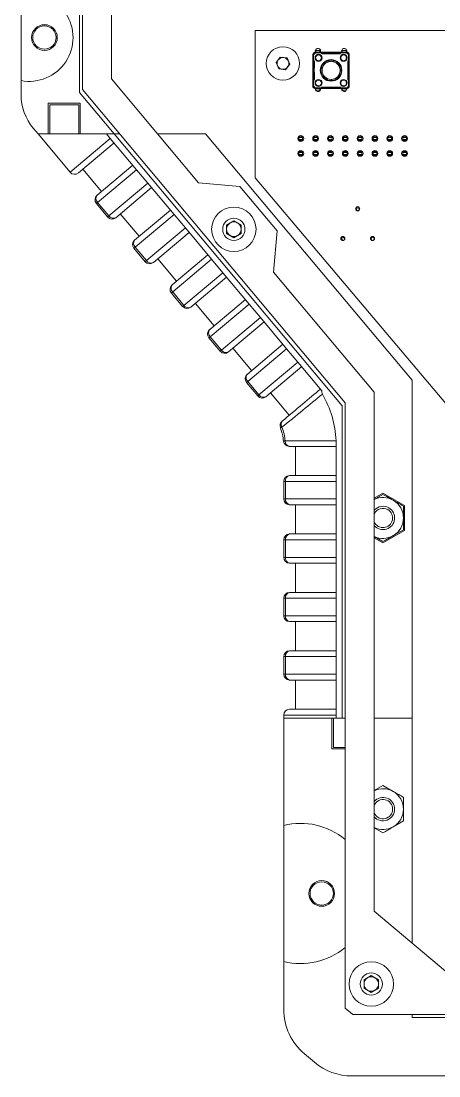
# Model space of a CAD drawing. Header units: millimetres. Extents: x -1 to 210, y -10 to 305.
# Drawn here: x -1.1 to 70.5, y 14 to 194.5 of the extents above; entities that cross this region are included whole.
import ezdxf

# ---------------------------------------------------------------- set-up
doc = ezdxf.new("R2010")
doc.units = ezdxf.units.MM

msp = doc.modelspace()

# ---------------------------------------------------------------- linework, layer by layer
at = {"color": 7, "linetype": 'Continuous', "lineweight": 15}
for p, q in [((8.93, 182.31), (8.93, 248.37)), ((9.43, 248.2), (9.43, 182.81)), ((14.43, 246.38), (14.43, 184.63)), ((-1.07, 184.34), (-1.07, 199.08)), ((39.01, 192.79), (39.01, 167.79)), ((107.64, 192.92), (39.14, 192.92)), ((49.44, 189.69), (49.44, 189.49)), ((50.14, 189.69), (50.14, 189.49)), ((53.94, 189.49), (53.94, 189.69)), ((54.64, 189.69), (54.64, 189.49)), ((42.63, 187.44), (43.34, 188.37)), ((43.34, 188.37), (44.5, 188.22)), ((44.5, 188.22), (44.95, 187.14)), ((48.94, 188.89), (48.94, 183.29)), ((49.04, 188.89), (48.94, 188.89)), ((49.04, 188.59), (49.04, 188.89)), ((49.04, 187.85), (49.04, 188.59)), ((49.04, 184.33), (49.04, 187.85)), ((49.24, 189.09), (49.24, 189.19)), ((54.84, 189.19), (49.24, 189.19)), ((49.24, 189.09), (49.54, 189.09)), ((49.44, 189.49), (50.14, 189.49)), ((49.44, 189.19), (49.44, 189.49)), ((49.44, 189.49), (50.14, 189.49)), ((49.44, 189.49), (49.44, 189.49)), ((49.54, 189.09), (50.28, 189.09)), ((50.14, 189.19), (50.14, 189.49)), ((50.14, 189.49), (50.14, 189.49)), ((53.8, 189.09), (50.28, 189.09)), ((50.54, 188.94), (53.54, 188.94)), ((53.8, 189.09), (54.54, 189.09)), ((54.64, 189.49), (53.94, 189.49)), ((53.94, 189.49), (53.94, 189.19)), ((54.64, 189.49), (53.94, 189.49)), ((53.94, 189.49), (53.94, 189.49)), ((54.54, 189.09), (54.84, 189.09)), ((54.64, 189.49), (54.64, 189.19)), ((54.64, 189.49), (54.64, 189.49)), ((54.84, 189.19), (54.84, 189.09)), ((55.14, 188.89), (55.04, 188.89)), ((55.04, 188.89), (55.04, 188.59)), ((55.04, 188.59), (55.04, 187.85)), ((55.04, 187.85), (55.04, 184.33)), ((55.14, 183.29), (55.14, 188.89)), ((43.08, 186.37), (42.63, 187.44)), ((44.24, 186.21), (43.08, 186.37)), ((44.95, 187.14), (44.24, 186.21)), ((49.16, 185.7), (49.16, 186.47)), ((49.19, 186.54), (49.19, 187.59)), ((54.89, 187.59), (54.89, 186.54)), ((54.91, 186.47), (54.91, 185.7)), ((-1.07, 181.97), (-1.07, 184.34)), ((14.43, 184.63), (29.34, 166.86)), ((49.04, 183.59), (49.04, 184.33)), ((49.19, 184.59), (49.19, 185.64)), ((54.89, 185.64), (54.89, 184.59)), ((55.04, 184.33), (55.04, 183.59)), ((9.43, 182.81), (54.43, 129.18)), ((48.94, 183.29), (49.04, 183.29)), ((49.04, 183.29), (49.04, 183.59)), ((49.24, 182.99), (49.24, 183.09)), ((49.54, 183.09), (49.24, 183.09)), ((49.24, 182.99), (54.84, 182.99)), ((49.34, 182.91), (49.35, 182.99)), ((49.44, 182.99), (49.44, 182.69)), ((50.14, 182.69), (49.44, 182.69)), ((49.44, 182.69), (49.44, 182.68)), ((50.14, 182.68), (49.44, 182.68)), ((49.44, 182.68), (49.44, 182.63)), ((50.28, 183.09), (49.54, 183.09)), ((50.14, 182.69), (50.14, 182.99)), ((50.14, 182.69), (50.14, 182.68)), ((50.14, 182.68), (50.14, 182.63)), ((50.28, 183.09), (53.8, 183.09)), ((53.54, 183.24), (50.54, 183.24)), ((54.54, 183.09), (53.8, 183.09)), ((53.84, 182.91), (53.85, 182.99)), ((53.94, 182.69), (53.94, 182.99)), ((53.94, 182.69), (54.64, 182.69)), ((53.94, 182.68), (53.94, 182.69)), ((53.94, 182.68), (54.64, 182.68)), ((53.94, 182.63), (53.94, 182.68)), ((54.54, 183.09), (54.84, 183.09)), ((54.64, 182.69), (54.64, 182.99)), ((54.64, 182.69), (54.64, 182.68)), ((54.64, 182.68), (54.64, 182.63)), ((54.84, 182.99), (54.84, 183.09)), ((55.04, 183.59), (55.04, 183.29)), ((55.04, 183.29), (55.14, 183.29)), ((14.89, 175.21), (8.93, 182.31)), ((3.58, 180.46), (3.58, 175.21)), ((9.08, 180.46), (3.58, 180.46)), ((3.83, 180.21), (8.83, 180.21)), ((3.83, 175.21), (3.83, 180.21)), ((8.83, 180.21), (8.83, 175.21)), ((9.08, 180.46), (9.08, 175.21)), ((1.83, 175.21), (1.05, 176.14)), ((7.33, 168.66), (1.83, 175.21)), ((1.83, 175.21), (13.58, 175.21)), ((13.58, 175.21), (14.22, 174.45)), ((13.58, 175.21), (14.89, 175.21)), ((14.89, 175.21), (53.93, 128.68)), ((14.89, 175.21), (15.81, 175.21)), ((22.33, 175.21), (30.55, 175.21)), ((65.93, 133.05), (30.55, 175.21)), ((7.33, 168.66), (14.22, 174.45)), ((14.87, 173.68), (8.74, 168.54)), ((14.22, 174.45), (18.72, 169.08)), ((46.53, 174.74), (47.17, 174.74)), ((46.53, 174.74), (46.53, 174.58)), ((46.53, 174.58), (47.17, 174.58)), ((46.53, 174.58), (46.53, 174.26)), ((46.53, 174.26), (47.17, 174.26)), ((46.53, 174.26), (46.53, 174.1)), ((46.53, 174.1), (47.17, 174.1)), ((47.17, 174.58), (47.17, 174.74)), ((47.17, 174.26), (47.17, 174.58)), ((47.17, 174.1), (47.17, 174.26)), ((49.07, 174.74), (49.71, 174.74)), ((49.07, 174.74), (49.07, 174.58)), ((49.07, 174.58), (49.71, 174.58)), ((49.07, 174.58), (49.07, 174.26)), ((49.07, 174.26), (49.71, 174.26)), ((49.07, 174.26), (49.07, 174.1)), ((49.07, 174.1), (49.71, 174.1)), ((49.71, 174.58), (49.71, 174.74)), ((49.71, 174.26), (49.71, 174.58)), ((49.71, 174.1), (49.71, 174.26)), ((51.61, 174.74), (52.25, 174.74)), ((51.61, 174.74), (51.61, 174.58)), ((52.25, 174.74), (51.61, 174.74)), ((51.61, 174.74), (51.61, 174.74)), ((51.61, 174.58), (52.25, 174.58)), ((51.61, 174.58), (51.61, 174.26)), ((51.61, 174.26), (52.25, 174.26)), ((51.61, 174.26), (51.61, 174.1)), ((51.61, 174.1), (52.25, 174.1)), ((52.25, 174.58), (52.25, 174.74)), ((52.25, 174.74), (52.25, 174.74)), ((52.25, 174.26), (52.25, 174.58)), ((52.25, 174.1), (52.25, 174.26)), ((54.15, 174.74), (54.79, 174.74)), ((54.15, 174.74), (54.15, 174.58)), ((54.15, 174.58), (54.79, 174.58)), ((54.15, 174.58), (54.15, 174.26)), ((54.15, 174.26), (54.79, 174.26)), ((54.15, 174.26), (54.15, 174.1)), ((54.15, 174.1), (54.79, 174.1)), ((54.79, 174.58), (54.79, 174.74)), ((54.79, 174.26), (54.79, 174.58)), ((54.79, 174.1), (54.79, 174.26)), ((56.69, 174.74), (57.33, 174.74)), ((56.69, 174.74), (56.69, 174.58)), ((56.69, 174.58), (57.33, 174.58)), ((56.69, 174.58), (56.69, 174.26)), ((56.69, 174.26), (57.33, 174.26)), ((56.69, 174.26), (56.69, 174.1)), ((56.69, 174.1), (57.33, 174.1)), ((57.33, 174.58), (57.33, 174.74)), ((57.33, 174.26), (57.33, 174.58)), ((57.33, 174.1), (57.33, 174.26)), ((59.23, 174.74), (59.87, 174.74)), ((59.23, 174.74), (59.23, 174.58)), ((59.23, 174.58), (59.87, 174.58)), ((59.23, 174.58), (59.23, 174.26)), ((59.23, 174.26), (59.87, 174.26)), ((59.23, 174.26), (59.23, 174.1)), ((59.23, 174.1), (59.87, 174.1)), ((59.87, 174.58), (59.87, 174.74)), ((59.87, 174.26), (59.87, 174.58)), ((59.87, 174.1), (59.87, 174.26)), ((61.77, 174.74), (62.41, 174.74)), ((61.77, 174.74), (61.77, 174.58)), ((62.41, 174.74), (61.77, 174.74)), ((61.77, 174.74), (61.77, 174.74)), ((61.77, 174.58), (62.41, 174.58)), ((61.77, 174.58), (61.77, 174.26)), ((61.77, 174.26), (62.41, 174.26)), ((61.77, 174.26), (61.77, 174.1)), ((61.77, 174.1), (62.41, 174.1)), ((62.41, 174.58), (62.41, 174.74)), ((62.41, 174.74), (62.41, 174.74)), ((62.41, 174.26), (62.41, 174.58)), ((62.41, 174.1), (62.41, 174.26)), ((64.31, 174.74), (64.95, 174.74)), ((64.31, 174.74), (64.31, 174.58)), ((64.31, 174.58), (64.95, 174.58)), ((64.31, 174.58), (64.31, 174.26)), ((64.31, 174.26), (64.95, 174.26)), ((64.31, 174.26), (64.31, 174.1)), ((64.31, 174.1), (64.95, 174.1)), ((64.95, 174.58), (64.95, 174.74)), ((64.95, 174.26), (64.95, 174.58)), ((64.95, 174.1), (64.95, 174.26)), ((46.53, 172.2), (47.17, 172.2)), ((46.53, 172.04), (46.53, 172.2)), ((47.17, 172.04), (46.53, 172.04)), ((46.53, 171.72), (46.53, 172.04)), ((46.53, 171.72), (47.17, 171.72)), ((46.53, 171.56), (46.53, 171.72)), ((46.53, 171.56), (47.17, 171.56)), ((47.17, 172.04), (47.17, 172.2)), ((47.17, 171.72), (47.17, 172.04)), ((47.17, 171.56), (47.17, 171.72)), ((49.07, 172.2), (49.71, 172.2)), ((49.07, 172.04), (49.07, 172.2)), ((49.71, 172.2), (49.07, 172.2)), ((49.07, 172.2), (49.07, 172.2)), ((49.71, 172.04), (49.07, 172.04)), ((49.07, 171.72), (49.07, 172.04)), ((49.07, 171.72), (49.71, 171.72)), ((49.07, 171.56), (49.07, 171.72)), ((49.07, 171.56), (49.71, 171.56)), ((49.71, 172.04), (49.71, 172.2)), ((49.71, 172.2), (49.71, 172.2)), ((49.71, 171.72), (49.71, 172.04)), ((49.71, 171.56), (49.71, 171.72)), ((51.61, 172.2), (52.25, 172.2)), ((51.61, 172.04), (51.61, 172.2)), ((52.25, 172.04), (51.61, 172.04)), ((51.61, 171.72), (51.61, 172.04)), ((51.61, 171.72), (52.25, 171.72)), ((51.61, 171.56), (51.61, 171.72)), ((51.61, 171.56), (52.25, 171.56)), ((52.25, 172.04), (52.25, 172.2)), ((52.25, 171.72), (52.25, 172.04)), ((52.25, 171.56), (52.25, 171.72)), ((54.15, 172.2), (54.79, 172.2)), ((54.15, 172.04), (54.15, 172.2)), ((54.79, 172.04), (54.15, 172.04)), ((54.15, 171.72), (54.15, 172.04)), ((54.15, 171.72), (54.79, 171.72)), ((54.15, 171.56), (54.15, 171.72)), ((54.15, 171.56), (54.79, 171.56)), ((54.79, 172.04), (54.79, 172.2)), ((54.79, 171.72), (54.79, 172.04)), ((54.79, 171.56), (54.79, 171.72)), ((56.69, 172.2), (57.33, 172.2)), ((56.69, 172.04), (56.69, 172.2)), ((57.33, 172.04), (56.69, 172.04)), ((56.69, 171.72), (56.69, 172.04)), ((56.69, 171.72), (57.33, 171.72)), ((56.69, 171.56), (56.69, 171.72)), ((56.69, 171.56), (57.33, 171.56)), ((57.33, 172.04), (57.33, 172.2)), ((57.33, 171.72), (57.33, 172.04)), ((57.33, 171.56), (57.33, 171.72)), ((59.23, 172.2), (59.87, 172.2)), ((59.23, 172.04), (59.23, 172.2)), ((59.87, 172.2), (59.23, 172.2)), ((59.23, 172.2), (59.23, 172.2)), ((59.87, 172.04), (59.23, 172.04)), ((59.23, 171.72), (59.23, 172.04)), ((59.23, 171.72), (59.87, 171.72)), ((59.23, 171.56), (59.23, 171.72)), ((59.23, 171.56), (59.87, 171.56)), ((59.87, 172.04), (59.87, 172.2)), ((59.87, 172.2), (59.87, 172.2)), ((59.87, 171.72), (59.87, 172.04)), ((59.87, 171.56), (59.87, 171.72)), ((61.77, 172.2), (62.41, 172.2)), ((61.77, 172.04), (61.77, 172.2)), ((62.41, 172.04), (61.77, 172.04)), ((61.77, 171.72), (61.77, 172.04)), ((61.77, 171.72), (62.41, 171.72)), ((61.77, 171.56), (61.77, 171.72)), ((61.77, 171.56), (62.41, 171.56)), ((62.41, 172.04), (62.41, 172.2)), ((62.41, 171.72), (62.41, 172.04)), ((62.41, 171.56), (62.41, 171.72)), ((64.31, 172.2), (64.95, 172.2)), ((64.31, 172.04), (64.31, 172.2)), ((64.95, 172.04), (64.31, 172.04)), ((64.31, 171.72), (64.31, 172.04)), ((64.31, 171.72), (64.95, 171.72)), ((64.31, 171.56), (64.31, 171.72)), ((64.31, 171.56), (64.95, 171.56)), ((64.95, 172.04), (64.95, 172.2)), ((64.95, 171.72), (64.95, 172.04)), ((64.95, 171.56), (64.95, 171.72)), ((11.95, 164.71), (18.08, 169.85)), ((12.72, 165.35), (9.5, 169.18)), ((18.72, 169.08), (12.05, 163.49)), ((18.72, 169.08), (20.65, 166.78)), ((13.98, 161.19), (20.65, 166.78)), ((20.65, 166.78), (25.15, 161.42)), ((29.34, 166.86), (36.38, 166.24)), ((36.38, 166.24), (42.79, 158.6)), ((39.04, 167.71), (77.04, 122.71)), ((21.29, 166.02), (15.17, 160.88)), ((13.76, 161), (11.83, 163.3)), ((12.05, 163.49), (13.98, 161.19)), ((19.15, 157.69), (15.93, 161.52)), ((18.38, 157.05), (24.51, 162.19)), ((25.15, 161.42), (18.48, 155.83)), ((25.15, 161.42), (27.08, 159.12)), ((20.41, 153.53), (27.08, 159.12)), ((31.58, 153.76), (27.08, 159.12)), ((34.13, 159.61), (35.38, 160.33)), ((34.13, 158.17), (34.13, 159.61)), ((35.38, 160.33), (36.63, 159.61)), ((36.63, 159.61), (36.63, 158.17)), ((27.72, 158.36), (21.59, 153.22)), ((35.38, 157.45), (34.13, 158.17)), ((36.63, 158.17), (35.38, 157.45)), ((42.79, 158.6), (42.18, 151.56)), ((20.18, 153.34), (18.26, 155.64)), ((18.48, 155.83), (20.41, 153.53)), ((25.57, 150.03), (22.36, 153.86)), ((24.81, 149.39), (30.94, 154.53)), ((31.58, 153.76), (24.91, 148.16)), ((31.58, 153.76), (33.51, 151.46)), ((26.84, 145.87), (33.51, 151.46)), ((34.15, 150.7), (28.02, 145.56)), ((38.01, 146.1), (33.51, 151.46)), ((42.18, 151.56), (59.43, 131)), ((24.91, 148.16), (26.84, 145.87)), ((26.61, 145.68), (24.68, 147.98)), ((31.24, 141.73), (37.36, 146.87)), ((32, 142.37), (28.79, 146.2)), ((38.01, 146.1), (31.34, 140.5)), ((38.01, 146.1), (39.93, 143.8)), ((33.26, 138.21), (39.93, 143.8)), ((40.58, 143.04), (34.45, 137.89)), ((44.43, 138.44), (39.93, 143.8)), ((33.04, 138.02), (31.11, 140.32)), ((31.34, 140.5), (33.26, 138.21)), ((37.66, 134.06), (43.79, 139.21)), ((38.43, 134.71), (35.22, 138.54)), ((44.43, 138.44), (37.76, 132.84)), ((44.43, 138.44), (46.36, 136.14)), ((39.69, 130.55), (46.36, 136.14)), ((50.47, 131.25), (46.36, 136.14)), ((47.01, 135.38), (40.88, 130.23)), ((39.47, 130.36), (37.54, 132.66)), ((37.76, 132.84), (39.69, 130.55)), ((65.93, 133.05), (65.93, 75.21)), ((44.86, 127.05), (41.64, 130.88)), ((59.43, 131), (59.43, 42.15)), ((53.93, 128.68), (53.93, 75.21)), ((54.43, 129.18), (54.43, 25.59)), ((45.93, 116.74), (45.93, 121.74)), ((52.9, 122.7), (52.93, 122.55)), ((52.93, 122.55), (52.93, 115.74)), ((43.93, 112.74), (43.93, 115.74)), ((44.22, 115.74), (43.93, 115.74)), ((52.93, 115.74), (44.22, 115.74)), ((44.22, 115.74), (44.22, 112.74)), ((44.93, 116.74), (52.93, 116.74)), ((52.93, 115.74), (52.93, 112.74)), ((60.93, 113.75), (59.43, 112.89)), ((64.63, 111.62), (60.93, 113.75)), ((44.22, 112.74), (43.93, 112.74)), ((44.22, 112.74), (52.93, 112.74)), ((52.93, 105.74), (52.93, 112.74)), ((59.43, 112.66), (60.93, 113.52)), ((52.93, 111.74), (44.93, 111.74)), ((45.93, 106.74), (45.93, 111.74)), ((64.43, 111.5), (64.43, 109.48)), ((64.63, 107.34), (64.63, 111.62)), ((44.93, 106.74), (52.93, 106.74)), ((60.93, 105.21), (64.63, 107.34)), ((64.43, 107.46), (62.68, 106.45)), ((43.93, 102.74), (43.93, 105.74)), ((44.22, 105.74), (43.93, 105.74)), ((52.93, 105.74), (44.22, 105.74)), ((44.22, 105.74), (44.22, 102.74)), ((52.93, 105.74), (52.93, 102.74)), ((59.43, 106.07), (60.93, 105.21)), ((44.22, 102.74), (43.93, 102.74)), ((44.22, 102.74), (52.93, 102.74)), ((52.93, 101.74), (44.93, 101.74)), ((45.93, 96.74), (45.93, 101.74)), ((52.93, 95.74), (52.93, 102.74)), ((43.93, 92.74), (43.93, 95.74)), ((44.22, 95.74), (43.93, 95.74)), ((44.22, 95.74), (44.22, 92.74)), ((52.93, 95.74), (44.22, 95.74)), ((44.93, 96.74), (52.93, 96.74)), ((52.93, 95.74), (52.93, 92.74)), ((44.22, 92.74), (43.93, 92.74)), ((44.22, 92.74), (52.93, 92.74)), ((52.93, 85.74), (52.93, 92.74)), ((52.93, 91.74), (44.93, 91.74)), ((45.93, 86.74), (45.93, 91.74)), ((44.93, 86.74), (52.93, 86.74)), ((43.93, 82.74), (43.93, 85.74)), ((44.22, 85.74), (43.93, 85.74)), ((52.93, 85.74), (44.22, 85.74)), ((44.22, 85.74), (44.22, 82.74)), ((52.93, 85.74), (52.93, 82.74)), ((44.22, 82.74), (43.93, 82.74)), ((44.22, 82.74), (52.93, 82.74)), ((52.93, 81.74), (44.93, 81.74)), ((45.93, 76.74), (45.93, 81.74)), ((52.93, 75.74), (52.93, 82.74)), ((44.93, 76.74), (52.93, 76.74)), ((43.93, 75.21), (43.93, 75.74)), ((52.93, 75.74), (43.93, 75.74)), ((43.93, 56.87), (43.93, 75.21)), ((52.93, 75.21), (43.93, 75.21)), ((52.18, 69.96), (52.18, 75.21)), ((52.43, 70.21), (52.43, 75.21)), ((52.93, 75.74), (52.93, 75.21)), ((53.93, 75.21), (52.93, 75.21)), ((54.43, 75.21), (53.93, 75.21)), ((65.93, 75.21), (59.43, 75.21)), ((65.93, 36.69), (65.93, 75.21)), ((52.18, 69.96), (54.43, 69.96)), ((54.43, 70.21), (52.43, 70.21)), ((59.43, 62.81), (60.93, 63.68)), ((60.93, 63.68), (62.68, 62.67)), ((43.93, 33.55), (43.93, 56.87)), ((60.93, 55.6), (59.43, 56.46)), ((64.43, 57.62), (62.68, 56.61)), ((59.43, 42.15), (72.72, 30.99)), ((43.93, 25.39), (43.93, 33.55)), ((57.68, 30.43), (58.93, 31.15)), ((58.93, 31.15), (60.18, 30.43)), ((57.68, 28.99), (57.68, 30.43)), ((58.93, 28.27), (57.68, 28.99)), ((60.18, 28.99), (58.93, 28.27)), ((60.18, 30.43), (60.18, 28.99)), ((54.43, 25.59), (55.75, 24.48)), ((55.75, 24.48), (153.11, 24.48)), ((65.93, 23.98), (65.93, 24.48)), ((90.63, 23.98), (65.93, 23.98)), ((47.5, 17.73), (49.18, 16.32)), ((55.61, 13.98), (93.93, 13.98))]:
    msp.add_line(p, q, dxfattribs=at)
at = {"color": 7, "linetype": 'Continuous', "lineweight": 15, "flags": 128}
for points in [[(49.4, 189.19), (49.37, 189.24), (49.34, 189.41)], [(53.9, 189.19), (53.87, 189.24), (53.84, 189.41)], [(12.05, 163.49), (12, 163.44), (11.96, 163.41), (11.92, 163.37), (11.89, 163.35), (11.86, 163.33), (11.84, 163.31), (11.83, 163.3), (11.83, 163.3)], [(13.98, 161.19), (13.93, 161.15), (13.89, 161.11), (13.85, 161.08), (13.82, 161.05), (13.79, 161.03), (13.77, 161.01), (13.76, 161), (13.76, 161)], [(18.48, 155.83), (18.43, 155.78), (18.39, 155.75), (18.35, 155.71), (18.31, 155.69), (18.29, 155.66), (18.27, 155.65), (18.26, 155.64), (18.26, 155.64)], [(20.41, 153.53), (20.36, 153.48), (20.31, 153.45), (20.28, 153.41), (20.24, 153.39), (20.22, 153.37), (20.2, 153.35), (20.19, 153.34), (20.18, 153.34)], [(24.91, 148.16), (24.86, 148.12), (24.81, 148.09), (24.77, 148.05), (24.74, 148.03), (24.72, 148), (24.7, 147.99), (24.69, 147.98), (24.68, 147.98)], [(26.84, 145.87), (26.79, 145.82), (26.74, 145.79), (26.7, 145.75), (26.67, 145.73), (26.65, 145.71), (26.63, 145.69), (26.62, 145.68), (26.61, 145.68)], [(31.34, 140.5), (31.29, 140.46), (31.24, 140.42), (31.2, 140.39), (31.17, 140.37), (31.15, 140.34), (31.13, 140.33), (31.12, 140.32), (31.11, 140.32)], [(33.26, 138.21), (33.21, 138.16), (33.17, 138.13), (33.13, 138.09), (33.1, 138.07), (33.07, 138.05), (33.06, 138.03), (33.04, 138.02), (33.04, 138.02)], [(37.76, 132.84), (37.71, 132.8), (37.67, 132.76), (37.63, 132.73), (37.6, 132.7), (37.57, 132.68), (37.55, 132.67), (37.54, 132.66), (37.54, 132.66)], [(39.69, 130.55), (39.64, 130.5), (39.6, 130.47), (39.56, 130.43), (39.53, 130.41), (39.5, 130.39), (39.48, 130.37), (39.47, 130.36), (39.47, 130.36)], [(43.63, 125.02), (43.57, 125), (43.51, 124.98), (43.47, 124.96), (43.43, 124.94), (43.39, 124.93), (43.37, 124.92), (43.36, 124.92), (43.35, 124.92)], [(44.18, 122.67), (44.11, 122.67), (44.05, 122.66), (44, 122.65), (43.96, 122.65), (43.93, 122.65), (43.9, 122.64), (43.89, 122.64), (43.88, 122.64)]]:
    msp.add_lwpolyline(points, dxfattribs=at)
at = {"color": 7, "linetype": 'Continuous', "lineweight": 15}
for centre, radius in [((2.93, 191.71), 2.2), ((2.93, 191.71), 2), ((43.79, 187.29), 2.85), ((49.89, 188.24), 0.6), ((49.89, 188.24), 0.5), ((52.04, 186.09), 1.85), ((52.04, 186.09), 1.75), ((54.19, 188.24), 0.6), ((54.19, 188.24), 0.5), ((49.89, 183.94), 0.6), ((49.89, 183.94), 0.5), ((54.19, 183.94), 0.6), ((54.19, 183.94), 0.5), ((46.85, 174.42), 0.5), ((49.39, 174.42), 0.5), ((51.93, 174.42), 0.5), ((54.47, 174.42), 0.5), ((57.01, 174.42), 0.5), ((59.55, 174.42), 0.5), ((62.09, 174.42), 0.5), ((64.63, 174.42), 0.5), ((46.85, 171.88), 0.5), ((49.39, 171.88), 0.5), ((51.93, 171.88), 0.5), ((54.47, 171.88), 0.5), ((57.01, 171.88), 0.5), ((59.55, 171.88), 0.5), ((62.09, 171.88), 0.5), ((64.63, 171.88), 0.5), ((35.38, 158.89), 3.8), ((56.59, 162.39), 0.35), ((56.63, 162.33), 0.254), ((35.38, 158.89), 1.9), ((54.05, 157.31), 0.35), ((54.09, 157.25), 0.254), ((59.13, 157.31), 0.35), ((59.17, 157.25), 0.254), ((50.43, 45.21), 2.2), ((50.43, 45.21), 2), ((58.93, 29.71), 3.8), ((58.93, 29.71), 1.9)]:
    msp.add_circle(centre, radius, dxfattribs=at)
for centre, radius, start, end in [((0.33, 191.71), 7.5, 259.2417, 100.7583), ((39.14, 192.79), 0.126, 89.6977, 180.3023), ((49.79, 189.41), 0.45, 330.0026, 180), ((54.29, 189.41), 0.45, 330.0026, 180), ((43.79, 187.29), 1.01, 142.5227, 202.5227), ((43.79, 187.29), 1.01, 82.5227, 142.5227), ((43.79, 187.29), 1.01, 22.5227, 82.5227), ((49.24, 188.89), 0.3, 90, 180), ((49.54, 188.59), 0.5, 90, 180), ((49.24, 188.89), 0.2, 90, 180), ((49.19, 187.85), 0.15, 180, 240), ((50.28, 188.94), 0.15, 30, 90), ((50.54, 189.09), 0.15, 210, 270), ((53.54, 189.09), 0.15, 270, 330), ((53.8, 188.94), 0.15, 90, 150), ((54.54, 188.59), 0.5, 0, 90), ((54.84, 188.89), 0.3, 0, 90), ((54.84, 188.89), 0.2, 0, 90), ((54.89, 187.85), 0.15, 300, 0), ((43.79, 187.29), 1.01, 202.5227, 262.5227), ((43.79, 187.29), 1.01, 262.5227, 322.5227), ((43.79, 187.29), 1.01, 322.5227, 22.5227), ((49.04, 187.59), 0.15, 0, 60), ((49.09, 186.54), 0.1, 318.5904, 0), ((52.04, 186.09), 1.55, 179.9989, 270.001), ((55.04, 187.59), 0.15, 120, 180), ((54.99, 186.54), 0.1, 180, 221.4096), ((49.19, 184.33), 0.15, 120, 180), ((49.04, 184.59), 0.15, 300, 0), ((49.09, 185.64), 0.1, 0, 41.4096), ((54.99, 185.64), 0.1, 138.5904, 180), ((55.04, 184.59), 0.15, 180, 240), ((54.89, 184.33), 0.15, 0, 60), ((49.24, 183.29), 0.3, 180, 270), ((49.54, 183.59), 0.5, 180, 270), ((49.24, 183.29), 0.2, 180, 270), ((49.79, 182.91), 0.45, 180, 9.5964), ((50.28, 183.24), 0.15, 270, 330), ((50.54, 183.09), 0.15, 90, 150), ((53.54, 183.09), 0.15, 30, 90), ((53.8, 183.24), 0.15, 210, 270), ((54.29, 182.91), 0.45, 180, 9.5964), ((54.54, 183.59), 0.5, 270, 0), ((54.84, 183.29), 0.2, 270, 0), ((54.84, 183.29), 0.3, 270, 0), ((8, 181.97), 9.07, 180, 220), ((8.1, 169.3), 1, 220, 310), ((39.13, 167.79), 0.116, 177.9517, 222.2369), ((12.59, 163.94), 1, 130, 220), ((12.65, 164.15), 0.893, 141.422, 228.0492), ((14.52, 161.64), 1, 220, 310), ((14.74, 161.66), 0.893, 211.9504, 298.5784), ((35.38, 158.89), 1.25, 120, 180), ((35.38, 158.89), 1.25, 180, 240), ((35.38, 158.89), 1.25, 60, 120), ((35.38, 158.89), 1.25, 0, 60), ((35.38, 158.89), 1.25, 300, 0), ((35.38, 158.89), 1.25, 240, 300), ((19.02, 156.28), 1, 130, 220), ((19.08, 156.49), 0.893, 141.422, 228.0492), ((21.17, 154), 0.893, 211.9505, 298.5783), ((20.95, 153.98), 1, 220, 310), ((25.45, 148.62), 1, 130, 220), ((25.51, 148.83), 0.893, 141.422, 228.0492), ((27.38, 146.32), 1, 220, 310), ((27.59, 146.34), 0.893, 211.9502, 298.5785), ((31.88, 140.96), 1, 130, 220), ((31.93, 141.17), 0.893, 141.422, 228.0491), ((33.81, 138.66), 1, 220, 310), ((34.02, 138.68), 0.893, 211.95, 298.5786), ((38.31, 133.3), 1, 130, 220), ((38.36, 133.51), 0.893, 141.4216, 228.0496), ((40.23, 131), 1, 220, 310), ((40.45, 131.02), 0.893, 211.9507, 298.578), ((34.86, 121.74), 18.07, 3.0531, 29.6857), ((44.29, 125.27), 1, 130, 200.4947), ((34.86, 121.74), 9.07, 5.7003, 20.4947), ((44.26, 125.51), 0.8, 139.5878, 218.2006), ((34.86, 121.74), 9.36, 5.7003, 20.4947), ((44.88, 122.74), 1, 185.7003, 270), ((45.04, 122.6), 0.868, 174.9443, 259.2898), ((44.93, 115.74), 1, 90, 180), ((45.11, 115.87), 0.893, 101.4214, 188.0499), ((44.93, 112.74), 1, 180, 270), ((45.11, 112.62), 0.893, 171.9502, 258.5785), ((60.93, 109.48), 3.5, 60, 115.3769), ((60.93, 109.48), 3.5, 0, 60), ((60.93, 109.48), 2, 60, 138.5904), ((60.93, 109.48), 2, 221.4096, 60), ((60.93, 109.48), 1.65, 60, 155.38), ((60.93, 109.48), 1.65, 204.62, 60), ((60.93, 109.48), 3.5, 300, 0), ((44.93, 105.74), 1, 90, 180), ((45.11, 105.87), 0.893, 101.4218, 188.0497), ((60.93, 109.48), 3.5, 244.6231, 300), ((44.93, 102.74), 1, 180, 270), ((45.11, 102.62), 0.893, 171.9503, 258.5782), ((44.93, 95.74), 1, 90, 180), ((45.11, 95.87), 0.893, 101.4219, 188.0496), ((44.93, 92.74), 1, 180, 270), ((45.11, 92.62), 0.893, 171.9501, 258.5784), ((44.93, 85.74), 1, 90, 180), ((45.11, 85.87), 0.893, 101.4211, 188.0499), ((44.93, 82.74), 1, 180, 270), ((45.11, 82.62), 0.893, 171.9499, 258.5791), ((44.93, 75.74), 1, 90, 180), ((60.93, 59.64), 3.5, 60, 115.3769), ((60.93, 59.64), 2, 0, 138.5904), ((60.93, 59.64), 3.5, 0, 60), ((60.93, 59.64), 1.65, 0, 155.38), ((60.93, 59.64), 1.65, 204.62, 0), ((60.93, 59.64), 2, 221.4096, 0), ((60.93, 59.64), 3.5, 300, 0), ((46.78, 45.21), 12, 50.3943, 103.739), ((60.93, 59.64), 3.5, 244.6231, 300), ((46.78, 45.21), 12, 256.261, 309.6057), ((58.93, 29.71), 1.25, 120, 180), ((58.93, 29.71), 1.25, 60, 120), ((58.93, 29.71), 1.25, 0, 60), ((58.93, 29.71), 1.25, 180, 240), ((58.93, 29.71), 1.25, 300, 0), ((58.93, 29.71), 1.25, 240, 300), ((53.93, 25.39), 10, 180, 230), ((55.61, 23.98), 10, 230, 270)]:
    msp.add_arc(centre, radius, start, end, dxfattribs=at)
for points, knots in [([(50.49, 186.09), (50.49, 186.18), (50.5, 186.33), (50.54, 186.49), (50.57, 186.58), (50.58, 186.62), (50.59, 186.64), (50.59, 186.65), (50.6, 186.65), (50.6, 186.65), (50.6, 186.65), (50.6, 186.66), (50.6, 186.66), (50.6, 186.66), (50.6, 186.66), (50.6, 186.66), (50.6, 186.66), (50.6, 186.66), (50.64, 186.76), (50.71, 186.9), (50.82, 187.04), (50.88, 187.11), (50.91, 187.15), (50.93, 187.16), (50.93, 187.17), (50.94, 187.18), (50.94, 187.18), (50.94, 187.18), (50.94, 187.18), (50.94, 187.18), (50.94, 187.18), (50.94, 187.18), (50.94, 187.18), (50.94, 187.18), (50.95, 187.19), (51.09, 187.34), (51.32, 187.48), (51.58, 187.57), (51.67, 187.59), (51.71, 187.6), (51.73, 187.6), (51.74, 187.61), (51.74, 187.61), (51.75, 187.61), (51.75, 187.61), (51.75, 187.61), (51.75, 187.61), (51.75, 187.61), (51.75, 187.61), (51.75, 187.61), (51.75, 187.61), (51.75, 187.61), (51.76, 187.61), (51.81, 187.62), (51.91, 187.63), (51.99, 187.63), (52.04, 187.64)], [0, 0, 0, 0, 0.120235, 0.180265, 0.210284, 0.225292, 0.232797, 0.236549, 0.238425, 0.239363, 0.239832, 0.240066, 0.240183, 0.240243, 0.240271, 0.240286, 0.240294, 0.240302, 0.247089, 0.370512, 0.435584, 0.468127, 0.484398, 0.492534, 0.496602, 0.498633, 0.499651, 0.500159, 0.500414, 0.50054, 0.500604, 0.500636, 0.500652, 0.500661, 0.500669, 0.508368, 0.759576, 0.819647, 0.849688, 0.86471, 0.872221, 0.875979, 0.877855, 0.878796, 0.879265, 0.879499, 0.879618, 0.879674, 0.879705, 0.879718, 0.879727, 0.879733, 0.881691, 0.897035, 0.939592, 1, 1, 1, 1]), ([(52.04, 187.64), (52.14, 187.63), (52.28, 187.62), (52.45, 187.58), (52.53, 187.56), (52.57, 187.54), (52.59, 187.53), (52.6, 187.53), (52.6, 187.53), (52.61, 187.53), (52.61, 187.53), (52.61, 187.53), (52.61, 187.53), (52.61, 187.53), (52.61, 187.53), (52.61, 187.53), (52.61, 187.53), (52.61, 187.52), (52.72, 187.49), (52.85, 187.41), (53, 187.31), (53.07, 187.24), (53.1, 187.21), (53.12, 187.2), (53.13, 187.19), (53.13, 187.19), (53.13, 187.18), (53.13, 187.18), (53.13, 187.18), (53.13, 187.18), (53.13, 187.18), (53.13, 187.18), (53.13, 187.18), (53.13, 187.18), (53.14, 187.18), (53.28, 187.02), (53.43, 186.8), (53.52, 186.54), (53.54, 186.46), (53.55, 186.42), (53.56, 186.4), (53.56, 186.39), (53.56, 186.38), (53.56, 186.38), (53.56, 186.38), (53.56, 186.38), (53.56, 186.38), (53.56, 186.38), (53.56, 186.38), (53.56, 186.38), (53.56, 186.38), (53.56, 186.37), (53.56, 186.36), (53.58, 186.31), (53.58, 186.22), (53.59, 186.13), (53.59, 186.09)], [0, 0, 0, 0, 0.120235, 0.180266, 0.210284, 0.225292, 0.232799, 0.236551, 0.238427, 0.239364, 0.239833, 0.240067, 0.240183, 0.240242, 0.240272, 0.240286, 0.240295, 0.240302, 0.24709, 0.370512, 0.435585, 0.468127, 0.484398, 0.492534, 0.4966, 0.498635, 0.499651, 0.500159, 0.500414, 0.500541, 0.500605, 0.500637, 0.500651, 0.500659, 0.500668, 0.508368, 0.759574, 0.819646, 0.849687, 0.864709, 0.872221, 0.875976, 0.877854, 0.878793, 0.879263, 0.879497, 0.879615, 0.879674, 0.879703, 0.879718, 0.879725, 0.879733, 0.881689, 0.897034, 0.939592, 1, 1, 1, 1]), ([(53.59, 186.09), (53.58, 185.99), (53.58, 185.85), (53.54, 185.7), (53.52, 185.62), (53.5, 185.57), (53.49, 185.54), (53.49, 185.53), (53.48, 185.52), (53.48, 185.52), (53.48, 185.52), (53.48, 185.52), (53.48, 185.52), (53.48, 185.51), (53.48, 185.51), (53.48, 185.51), (53.48, 185.51), (53.48, 185.51), (53.48, 185.51), (53.45, 185.41), (53.34, 185.23), (53.14, 184.98), (52.9, 184.78), (52.53, 184.59), (52.23, 184.56), (52.04, 184.54)], [0, 0, 0, 0, 0.120787, 0.164887, 0.198716, 0.218576, 0.229241, 0.234757, 0.237561, 0.238976, 0.239685, 0.240041, 0.240218, 0.240307, 0.240352, 0.240374, 0.240385, 0.240391, 0.240397, 0.244731, 0.371291, 0.500636, 0.631519, 0.760863, 1, 1, 1, 1]), ([(50.56, 130.69), (49.44, 129.77), (47.16, 127.87), (44.82, 125.99), (43.63, 125.02)], [0, 0, 0, 0, 0.488371, 1, 1, 1, 1]), ([(43.65, 126.03), (44.83, 127.02), (47.04, 128.88), (49.21, 130.7), (50.22, 131.55)], [0, 0, 0, 0, 0.536262, 1, 1, 1, 1]), ([(50.47, 131.25), (50.46, 131.15), (50.44, 130.96), (50.52, 130.78), (50.56, 130.69)], [0, 0, 0, 0, 0.512953, 1, 1, 1, 1]), ([(44.18, 122.67), (45.59, 122.68), (48.5, 122.7), (51.41, 122.7), (52.9, 122.7)], [0, 0, 0, 0, 0.485357, 1, 1, 1, 1]), ([(52.93, 121.74), (51.66, 121.74), (48.98, 121.74), (46.29, 121.74), (44.88, 121.74)], [0, 0, 0, 0, 0.473556, 1, 1, 1, 1]), ([(62.68, 112.51), (62.52, 112.6), (61.93, 112.95), (61.35, 113.28), (60.93, 113.52)], [0, 0, 0, 0, 0.268632, 1, 1, 1, 1]), ([(64.43, 111.5), (64.28, 111.59), (63.71, 111.92), (63.12, 112.26), (62.68, 112.51)], [0, 0, 0, 0, 0.257548, 1, 1, 1, 1]), ([(64.43, 109.48), (64.43, 109.43), (64.43, 108.75), (64.43, 108.08), (64.43, 107.46)], [0, 0, 0, 0, 0.070174, 1, 1, 1, 1]), ([(60.93, 105.44), (60.78, 105.52), (60.29, 105.81), (59.78, 106.1), (59.43, 106.3)], [0, 0, 0, 0, 0.30015, 1, 1, 1, 1]), ([(62.68, 106.45), (62.64, 106.43), (62.05, 106.08), (61.47, 105.75), (60.93, 105.44)], [0, 0, 0, 0, 0.070174, 1, 1, 1, 1]), ([(62.68, 62.67), (62.72, 62.65), (63.31, 62.31), (63.89, 61.97), (64.43, 61.66)], [0, 0, 0, 0, 0.070177, 1, 1, 1, 1]), ([(64.43, 59.64), (64.43, 59.82), (64.43, 60.51), (64.43, 61.17), (64.43, 61.66)], [0, 0, 0, 0, 0.268633, 1, 1, 1, 1]), ([(64.43, 57.62), (64.43, 57.79), (64.43, 58.45), (64.43, 59.13), (64.43, 59.64)], [0, 0, 0, 0, 0.257552, 1, 1, 1, 1]), ([(62.68, 56.61), (62.64, 56.58), (62.05, 56.24), (61.47, 55.91), (60.93, 55.6)], [0, 0, 0, 0, 0.070174, 1, 1, 1, 1])]:
    msp.add_open_spline(points, degree=3, knots=knots, dxfattribs=at)

doc.saveas('drawing.dxf')
